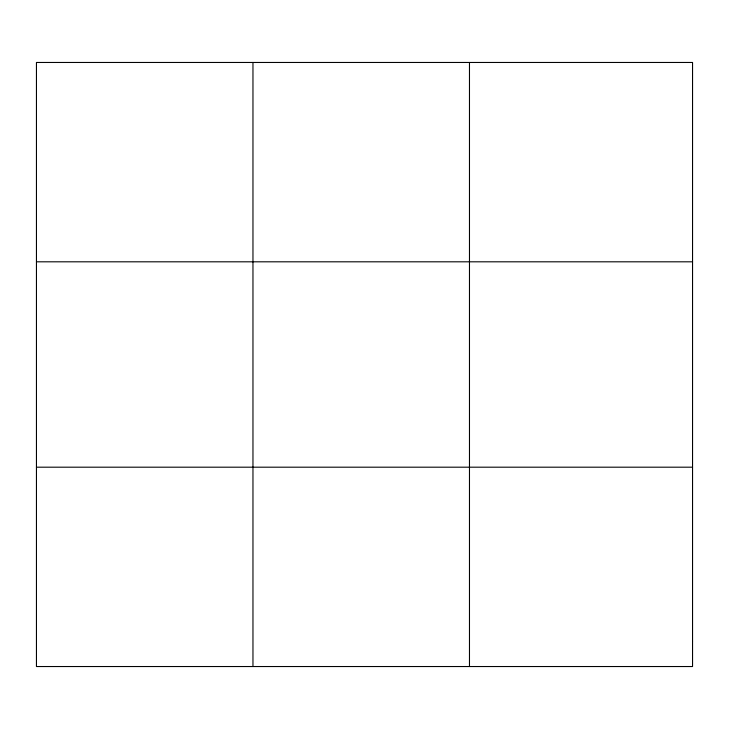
<?xml version="1.0" encoding="UTF-8"?>
<svg xmlns="http://www.w3.org/2000/svg" width="729" height="729" viewBox="0 0 729 729"><rect width="100%" height="100%" fill="white"/><g stroke="black" fill="none" stroke-linecap="round" stroke-linejoin="round"><path stroke-width="1.09" d="M252.963 666.534L252.963 62.466M469.476 666.534L469.476 62.466M36.45 261.811L692.55 261.811M36.45 467.189L692.55 467.189M692.55 641.611L692.55 666.534L36.45 666.534L36.45 62.466L692.55 62.466L692.55 641.611"/></g></svg>
